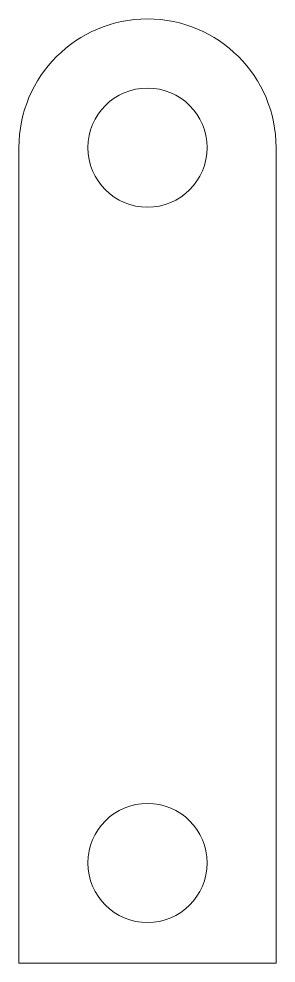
# Model space of a CAD drawing. Header units: millimetres. Extents: x -27 to 27, y -171 to 27.
import ezdxf

# ---------------------------------------------------------------- set-up
doc = ezdxf.new("R2010")
doc.units = ezdxf.units.MM

msp = doc.modelspace()

# ---------------------------------------------------------------- linework, layer by layer
at = {"color": 7, "linetype": 'Continuous', "lineweight": 15}
for p, q in [((-27, 0), (-27, -171)), ((27, -171), (27, 0)), ((-27, -171), (27, -171))]:
    msp.add_line(p, q, dxfattribs=at)
for centre in [(0, 0), (0, -150)]:
    msp.add_circle(centre, 12.5, dxfattribs=at)
msp.add_arc((0, 0), 27, 0, 180, dxfattribs=at)

doc.saveas('drawing.dxf')
